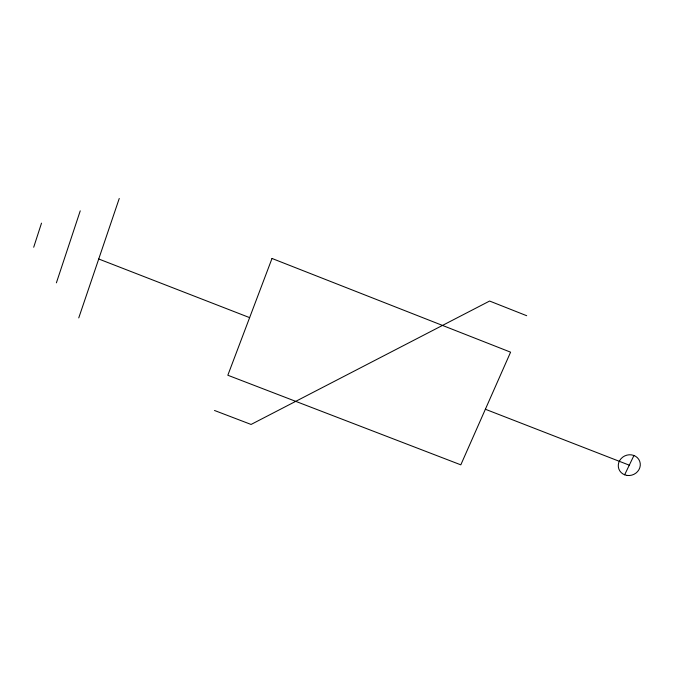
<?xml version="1.0" encoding="UTF-8"?>
<svg xmlns="http://www.w3.org/2000/svg" width="674" height="674" viewBox="0 0 674 674"><rect width="100%" height="100%" fill="white"/><g stroke="black" fill="none" stroke-linecap="round" stroke-linejoin="round"><path stroke-width="1.01" d="M33.7 247.248L41.502 223.145M56.389 282.836L80.24 210.844M78.748 317.909L119.256 198.459M624.646 474.791L633.939 455.514M214.492 410.474L251.073 424.452L489.61 301.042L526.697 315.71M98.733 258.993L249.624 317.631M485.373 409.253L629.289 465.178M272.01 258.462L227.829 375.241L460.814 464.841L510.589 352.173L272.01 258.462M627.165 475.44A11.121 10.278 -21.2 0 0 639.71 461.277A11.121 10.278 -21.2 0 0 620.99 458.741A11.121 10.278 -21.2 0 0 627.165 475.44"/></g></svg>
